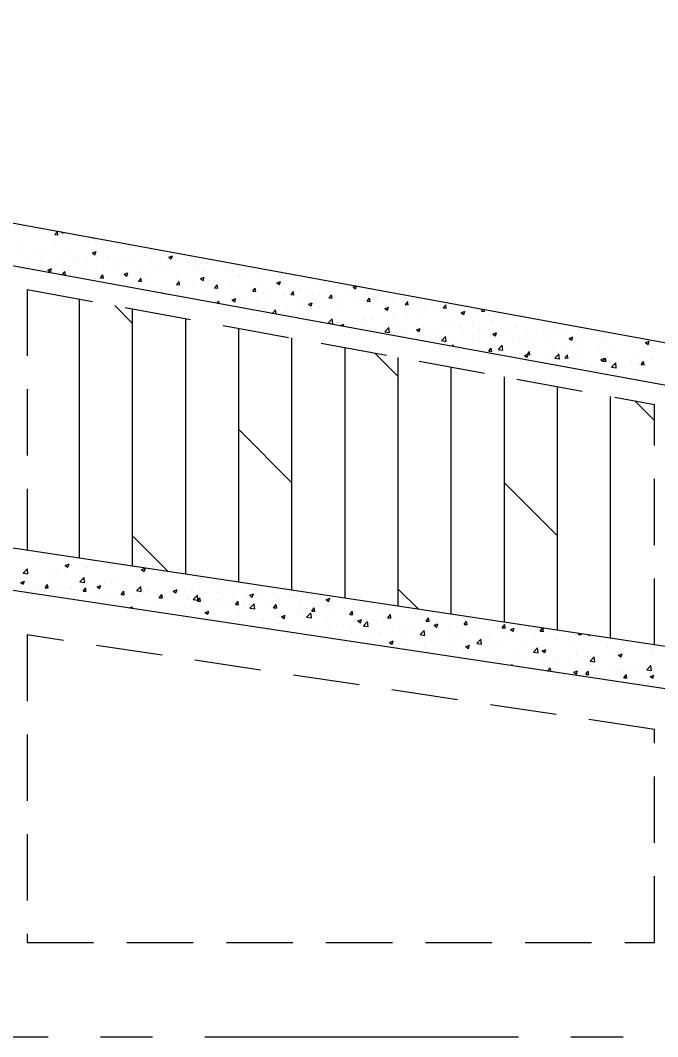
# Model space of a CAD drawing. Header units: millimetres. Extents: x 115500 to 206800, y -6300 to 53700.
# Drawn here: x 164817 to 167865, y 38500 to 43358 of the extents above; entities that cross this region are included whole.
import ezdxf

# ---------------------------------------------------------------- set-up
doc = ezdxf.new("R2010")
doc.units = ezdxf.units.MM
doc.linetypes.add('HIDDEN2', pattern=[4.7625, 3.175, -1.5875])
doc.linetypes.add('HT_Grid$0$CENTER2', pattern=[1.125, 0.75, -0.125, 0.125, -0.125])
doc.layers.get('Defpoints').update_dxf_attribs({"color": 151, "lineweight": 9})
for name, color, linetype, lineweight in [('HT_Dim Grid$0$NDC_S_DIM', 1, 'Continuous', 15), ('HT_Grid$0$NDC_S_AXIS', 5, 'HT_Grid$0$CENTER2', 13), ('NDC_S_BEAM', 3, 'HIDDEN2', 20), ('NDC_S_HATCH MATERIAL', 8, 'Continuous', 13), ('NDC_S_SLAB', 2, 'Continuous', 20)]:
    doc.layers.add(name, color=color, linetype=linetype, lineweight=lineweight)
doc.styles.add('HT_Dim Grid$0$NDC_DIM', font='', dxfattribs={"width": 0.75})
doc.styles.get('HT_Dim Grid$0$NDC_DIM').set_extended_font_data('Dotum')
doc.dimstyles.new('HT_Dim Grid$0$NDC_dim_150', dxfattribs={"dimscale": 150, "dimtxt": 2.5, "dimasz": 1.5, "dimexe": 1.5, "dimexo": 2.5, "dimgap": 1, "dimtad": 1, "dimdec": 0, "dimzin": 0, "dimdsep": 46, "dimtxsty": 'HT_Dim Grid$0$NDC_DIM', "dimblk": 'HT_Dim Grid$0$DIMMARK', "dimcen": 0.09, "dimdle": 1.2, "dimclrd": 1, "dimclre": 1, "dimclrt": 3, "dimadec": 0, "dimazin": 0, "dimtfac": 1, "dimtdec": 0, "dimtix": 1, "dimtofl": 0, "dimtmove": 0, "dimatfit": 3, "dimfxl": 8, "dimfxlon": 1, "dimtolj": 1, "dimtzin": 0, "dimarcsym": 0})

# ---------------------------------------------------------------- blocks, each defined once
blk = doc.blocks.new('HT_Dim Grid$0$DIMMARK')
at = {"layer": 'HT_Dim Grid$0$NDC_S_DIM', "color": 1}
blk.add_line((-1.5, 0), (1, 0), dxfattribs=at)
at = {"layer": 'HT_Dim Grid$0$NDC_S_DIM', "color": 2, "const_width": 0.1}
blk.add_lwpolyline([(-0.424, -0.424), (0.424, 0.424)], dxfattribs=at)
blk = doc.blocks.new('*D52')
at = {"layer": 'Defpoints', "color": 0, "ltscale": 200, "transparency": 16777216}
for p in [(191600, 51300), (130700, 38500), (191600, 38500)]:
    blk.add_point(p, dxfattribs=at)
at = {"layer": 'HT_Dim Grid$0$NDC_S_DIM', "color": 1, "lineweight": -2, "ltscale": 200, "transparency": 16777216}
for p, q in [((130700, 50100), (130700, 51525)), ((191600, 50100), (191600, 51525)), ((130925, 51300), (191375, 51300))]:
    blk.add_line(p, q, dxfattribs=at)
at = {"layer": 'HT_Dim Grid$0$NDC_S_DIM', "color": 1, "lineweight": -2, "ltscale": 200, "transparency": 16777216, "xscale": 225, "yscale": 225, "zscale": 225, "rotation": 180}
blk.add_blockref('HT_Dim Grid$0$DIMMARK', (130700, 51300), dxfattribs=at)
at = {"layer": 'HT_Dim Grid$0$NDC_S_DIM', "color": 1, "lineweight": -2, "ltscale": 200, "transparency": 16777216, "xscale": 225, "yscale": 225, "zscale": 225}
blk.add_blockref('HT_Dim Grid$0$DIMMARK', (191600, 51300), dxfattribs=at)
at = {"layer": 'HT_Dim Grid$0$NDC_S_DIM', "color": 3, "ltscale": 200, "transparency": 16777216, "insert": (161150, 51637.8), "char_height": 375, "attachment_point": 5, "style": 'HT_Dim Grid$0$NDC_DIM'}
blk.add_mtext('\\A1;60900', dxfattribs=at)
blk = doc.blocks.new('*D56')
at = {"layer": 'Defpoints', "color": 0, "ltscale": 200, "transparency": 16777216}
for p in [(171550, 50100), (161150, 38500), (171550, 38500)]:
    blk.add_point(p, dxfattribs=at)
at = {"layer": 'HT_Dim Grid$0$NDC_S_DIM', "color": 1, "lineweight": -2, "ltscale": 200, "transparency": 16777216}
for p, q in [((161150, 48900), (161150, 50325)), ((171550, 48900), (171550, 50325)), ((161375, 50100), (171325, 50100))]:
    blk.add_line(p, q, dxfattribs=at)
at = {"layer": 'HT_Dim Grid$0$NDC_S_DIM', "color": 1, "lineweight": -2, "ltscale": 200, "transparency": 16777216, "xscale": 225, "yscale": 225, "zscale": 225, "rotation": 180}
blk.add_blockref('HT_Dim Grid$0$DIMMARK', (161150, 50100), dxfattribs=at)
at = {"layer": 'HT_Dim Grid$0$NDC_S_DIM', "color": 1, "lineweight": -2, "ltscale": 200, "transparency": 16777216, "xscale": 225, "yscale": 225, "zscale": 225}
blk.add_blockref('HT_Dim Grid$0$DIMMARK', (171550, 50100), dxfattribs=at)
at = {"layer": 'HT_Dim Grid$0$NDC_S_DIM', "color": 3, "ltscale": 200, "transparency": 16777216, "insert": (166350, 50437.8), "char_height": 375, "attachment_point": 5, "style": 'HT_Dim Grid$0$NDC_DIM'}
blk.add_mtext('\\A1;10400', dxfattribs=at)

msp = doc.modelspace()

# ---------------------------------------------------------------- linework, layer by layer
at = {"layer": 'HT_Grid$0$NDC_S_AXIS', "ltscale": 2000}
msp.add_line((120700, 38500), (201600, 38500), dxfattribs=at)
at = {"layer": 'NDC_S_BEAM', "ltscale": 100}
for p, q in [((164850, 42071.6), (164850, 40825)), ((164850, 42071.6), (167850, 41522.5)), ((167850, 40373.1), (167850, 41522.5)), ((164850, 40420.5), (164850, 38950)), ((167850, 39968.6), (164850, 40420.5)), ((167850, 38950), (167850, 39968.6)), ((164850, 38950), (167850, 38950))]:
    msp.add_line(p, q, dxfattribs=at)
at = {"layer": 'NDC_S_HATCH MATERIAL', "linetype": 'Continuous', "ltscale": 100}
for p, q in [((164858.6, 42369.3), (164858.6, 42369.3)), ((164890.3, 42360.9), (164890.3, 42360.9)), ((164982.5, 42333.9), (164994.8, 42348.5)), ((164982.5, 42333.9), (164997.7, 42332.6)), ((164997.3, 42332.5), (164994.4, 42348.4)), ((165013.2, 42346.7), (165022.7, 42340.3)), ((165022.7, 42340.3), (165024.2, 42344.7)), ((165055.5, 42329.7), (165055.5, 42329.7)), ((165164.7, 42317.9), (165165.4, 42318.8)), ((165164.7, 42317.9), (165175.6, 42317)), ((164828.4, 42281.7), (164828.4, 42281.7)), ((164887.1, 42269.1), (164887.1, 42269.1)), ((164923.6, 42310.6), (164923.6, 42310.6)), ((164976.5, 42307.1), (164976.5, 42307.1)), ((164983.3, 42281.8), (164983.3, 42281.8)), ((165143.7, 42302.9), (165143.7, 42302.9)), ((165311.1, 42279.3), (165311.1, 42279.3)), ((164823.5, 42260.7), (164823.5, 42260.7)), ((164920.5, 42226.1), (164920.5, 42226.1)), ((164944.7, 42233.7), (164944.7, 42233.7)), ((165052.4, 42245.1), (165052.4, 42245.1)), ((165080.3, 42228), (165080.3, 42228)), ((165161.7, 42246.7), (165179.5, 42253.5)), ((165161.7, 42246.6), (165174.3, 42238.1)), ((165174.3, 42238.1), (165179.4, 42253.4)), ((165182.8, 42263), (165182.8, 42263)), ((165215.9, 42222.3), (165215.9, 42222.3)), ((165236.7, 42223.7), (165236.7, 42223.7)), ((165397.1, 42244.9), (165397.1, 42244.9)), ((165410.5, 42231.8), (165410.5, 42231.8)), ((165460.7, 42253.2), (165460.7, 42253.2)), ((165526.7, 42226.3), (165544.5, 42233.2)), ((165526.7, 42226.2), (165539.3, 42217.7)), ((165539.3, 42217.7), (165544.5, 42233.1)), ((165570.4, 42231.6), (165570.4, 42231.6)), ((164862.7, 42205.4), (164862.7, 42205.4)), ((164916.5, 42181.6), (164916.5, 42181.6)), ((164948.3, 42164.8), (164966.1, 42171.6)), ((164960.9, 42156.1), (164966, 42171.5)), ((164998.3, 42199.6), (164998.3, 42199.6)), ((165076.9, 42202.7), (165076.9, 42202.7)), ((165114.2, 42181), (165114.2, 42181)), ((165133.8, 42193.9), (165133.8, 42193.9)), ((165140.5, 42211.1), (165140.5, 42211.1)), ((165179.8, 42178.4), (165179.8, 42178.4)), ((165262.3, 42206.4), (165262.3, 42206.4)), ((165269.4, 42188.2), (165269.4, 42188.2)), ((165308.1, 42194.7), (165308.1, 42194.7)), ((165351.5, 42216.6), (165351.5, 42216.6)), ((165405, 42182.4), (165405, 42182.4)), ((165440, 42213.8), (165440, 42213.8)), ((165471.3, 42176), (165471.3, 42176)), ((165487.1, 42210.8), (165487.1, 42210.8)), ((165540.6, 42176.7), (165540.6, 42176.7)), ((165619.4, 42201.5), (165619.4, 42201.5)), ((165622.7, 42205.1), (165622.7, 42205.1)), ((165650.5, 42186.8), (165650.5, 42186.8)), ((165676.2, 42171), (165676.2, 42171)), ((165714.1, 42195.2), (165714.1, 42195.2)), ((165758.2, 42199.4), (165758.2, 42199.4)), ((165827.5, 42182.4), (165827.5, 42182.4)), ((164948.2, 42164.7), (164960.9, 42156.1)), ((164966.1, 42155.5), (164966.1, 42155.5)), ((165017.8, 42142.8), (165030, 42157.4)), ((165017.8, 42142.8), (165032.9, 42141.5)), ((165032.6, 42141.4), (165029.6, 42157.3)), ((165049.3, 42160.6), (165049.3, 42160.6)), ((165169.9, 42123.6), (165169.9, 42123.6)), ((165175.1, 42125.2), (165175.1, 42125.2)), ((165199.9, 42126.9), (165212.2, 42141.5)), ((165199.9, 42126.9), (165215.1, 42125.6)), ((165214.7, 42125.5), (165211.8, 42141.4)), ((165313.3, 42144.4), (165331.1, 42151.2)), ((165313.3, 42144.3), (165325.9, 42135.8)), ((165323.2, 42150.6), (165323.2, 42150.6)), ((165325.9, 42135.8), (165331.1, 42151.1)), ((165330.3, 42144.7), (165330.3, 42144.7)), ((165382.1, 42111), (165394.4, 42125.5)), ((165393.9, 42153.1), (165393.9, 42153.1)), ((165396.9, 42109.5), (165394, 42125.5)), ((165436.9, 42129.2), (165436.9, 42129.2)), ((165490.1, 42165.7), (165490.1, 42165.7)), ((165567.3, 42147.1), (165567.3, 42147.1)), ((165678.3, 42124), (165690.9, 42115.4)), ((165678.4, 42124.1), (165696.1, 42130.9)), ((165690.9, 42115.4), (165696.1, 42130.8)), ((165695.6, 42163.3), (165695.6, 42163.3)), ((165811.8, 42165.3), (165811.8, 42165.3)), ((165864.6, 42138), (165864.6, 42138)), ((165903.8, 42128.8), (165903.8, 42128.8)), ((165947.4, 42159.5), (165947.4, 42159.5)), ((165967.4, 42137.2), (165967.4, 42137.2)), ((166012.7, 42163.4), (166012.7, 42163.4)), ((166063.6, 42149.9), (166063.6, 42149.9)), ((166083.1, 42132), (166083.1, 42132)), ((165305, 42110.2), (165305, 42110.2)), ((165382.1, 42110.9), (165397.3, 42109.6)), ((165436.5, 42081.7), (165436.5, 42081.7)), ((165564.3, 42095), (165576.6, 42109.6)), ((165564.3, 42095), (165579.5, 42093.7)), ((165568.3, 42087.2), (165568.3, 42087.2)), ((165572.1, 42076), (165572.1, 42076)), ((165579.1, 42093.6), (165576.2, 42109.5)), ((165583.6, 42086.7), (165583.6, 42086.7)), ((165647.2, 42095), (165647.2, 42095)), ((165692.5, 42078.8), (165692.5, 42078.8)), ((165716.4, 42112.6), (165716.4, 42112.6)), ((165743.4, 42107.7), (165743.4, 42107.7)), ((165746.5, 42079.1), (165758.7, 42093.7)), ((165746.5, 42079.1), (165761.7, 42077.7)), ((165761.3, 42077.7), (165758.4, 42093.6)), ((165824.4, 42097.8), (165824.4, 42097.8)), ((165928.7, 42063.1), (165940.9, 42077.7)), ((165943.5, 42061.7), (165940.5, 42077.7)), ((165954.8, 42115.7), (165954.8, 42115.7)), ((166043.3, 42103.6), (166056, 42095.1)), ((166043.4, 42103.7), (166061.2, 42110.6)), ((166056, 42095.1), (166061.1, 42110.5)), ((166220.8, 42079.2), (166220.8, 42079.2)), ((166317, 42091.8), (166317, 42091.8)), ((166342.4, 42084.3), (166342.4, 42084.3)), ((166408.4, 42083.4), (166422.5, 42088.8)), ((166408.4, 42083.3), (166421, 42074.8)), ((166421, 42074.8), (166425.5, 42088.2)), ((165100, 40787.3), (165100, 42025.8)), ((165493.5, 42055.5), (165495.7, 42057.8)), ((165496, 42055), (165495.7, 42057.8)), ((165564.2, 42062.5), (165564.2, 42062.5)), ((165707.7, 42070.3), (165707.7, 42070.3)), ((165830, 42021.8), (165847.8, 42028.6)), ((165837, 42028.6), (165837, 42028.6)), ((165842.6, 42013.2), (165847.7, 42028.5)), ((165843.3, 42064.5), (165843.3, 42064.5)), ((165900.6, 42037), (165900.6, 42037)), ((165928.7, 42063.1), (165943.9, 42061.8)), ((165951.8, 42031.2), (165951.8, 42031.2)), ((165978.9, 42058.8), (165978.9, 42058.8)), ((165996.8, 42049.7), (165996.8, 42049.7)), ((166080.1, 42047.4), (166080.1, 42047.4)), ((166110.9, 42047.2), (166123.1, 42061.8)), ((166110.9, 42047.2), (166126, 42045.9)), ((166114.5, 42053.1), (166114.5, 42053.1)), ((166125.7, 42045.8), (166122.7, 42061.7)), ((166150.3, 42037.3), (166150.3, 42037.3)), ((166157.2, 42070.8), (166157.2, 42070.8)), ((166212, 42066.5), (166212, 42066.5)), ((166250.1, 42047.3), (166250.1, 42047.3)), ((166293, 42031.3), (166305.3, 42045.9)), ((166293, 42031.3), (166308.2, 42029.9)), ((166298.5, 42062.7), (166298.5, 42062.7)), ((166307.9, 42029.9), (166304.9, 42045.8)), ((166385.7, 42041.6), (166385.7, 42041.6)), ((166475.2, 42015.3), (166487.5, 42029.9)), ((166490, 42013.9), (166487.1, 42029.8)), ((166507.5, 42032.4), (166507.5, 42032.4)), ((166521.3, 42035.9), (166521.3, 42035.9)), ((166570.4, 42033.8), (166570.4, 42033.8)), ((166599.5, 42035.1), (166599.5, 42035.1)), ((166656.8, 42030.2), (166656.8, 42030.2)), ((165353.9, 41909.9), (165268.9, 41994.9)), ((165354, 40749.1), (165354, 41979.4)), ((165758.4, 42007), (165766.8, 42015.8)), ((165768, 42005.2), (165766.7, 42015.8)), ((165821.3, 42013.3), (165821.3, 42013.3)), ((165829.9, 42021.7), (165842.6, 42013.2)), ((166002.2, 42011.9), (166002.2, 42011.9)), ((166154, 41979), (166154, 41979)), ((166195, 42001.5), (166212.8, 42008.3)), ((166195, 42001.4), (166207.6, 41992.8)), ((166207.6, 41992.8), (166212.7, 42008.2)), ((166208.9, 41981.9), (166208.9, 41981.9)), ((166211.2, 41981.5), (166211.2, 41981.5)), ((166250.2, 41991.6), (166250.2, 41991.6)), ((166339.3, 41999.8), (166339.3, 41999.8)), ((166359.3, 42007), (166359.3, 42007)), ((166410.6, 42012.8), (166410.6, 42012.8)), ((166467.6, 42016.1), (166467.6, 42016.1)), ((166474.2, 42021.1), (166474.2, 42021.1)), ((166475.2, 42015.3), (166490.4, 42014)), ((166560, 41981.1), (166577.8, 41987.9)), ((166560, 41981), (166572.6, 41972.5)), ((166572.6, 41972.5), (166577.8, 41987.8)), ((166657.4, 41999.4), (166669.7, 42014)), ((166657.4, 41999.4), (166672.6, 41998)), ((166672.2, 41998), (166669.3, 42013.9)), ((166839.6, 41983.4), (166851.8, 41998)), ((166839.6, 41983.4), (166854.8, 41982.1)), ((166854.4, 41982), (166851.5, 41998)), ((166855.1, 41984.7), (166855.1, 41984.7)), ((166900.7, 41994.4), (166900.7, 41994.4)), ((167021.8, 41967.5), (167030.2, 41977.5)), ((167036.6, 41966.1), (167034.6, 41976.7)), ((165608, 40710.8), (165608, 41932.9)), ((166023.3, 41958.5), (166037.9, 41973.7)), ((166039.9, 41955.5), (166037.8, 41973.7)), ((166063.1, 41956.1), (166063.1, 41956.1)), ((166077, 41962.9), (166077, 41962.9)), ((166090.4, 41970.6), (166090.4, 41970.6)), ((166289.2, 41911.1), (166309, 41931.7)), ((166311.7, 41907.6), (166308.9, 41931.7)), ((166464.5, 41931.5), (166464.5, 41931.5)), ((166503.6, 41933.6), (166503.6, 41933.6)), ((166596.4, 41950.5), (166596.4, 41950.5)), ((166604.5, 41943.5), (166604.5, 41943.5)), ((166664, 41954.7), (166664, 41954.7)), ((166726.8, 41968.4), (166726.8, 41968.4)), ((166727.6, 41963.1), (166727.6, 41963.1)), ((166752.6, 41968.9), (166752.6, 41968.9)), ((166823.8, 41975.8), (166823.8, 41975.8)), ((166925, 41960.7), (166937.7, 41952.2)), ((166925.1, 41960.8), (166942.8, 41967.6)), ((166937.6, 41952.2), (166942.8, 41967.5)), ((167021.8, 41967.5), (167037, 41966.2)), ((167114.4, 41937.1), (167114.4, 41937.1)), ((167237.6, 41938.9), (167237.6, 41938.9)), ((165862, 40672.6), (165862, 41886.4)), ((166289.1, 41911.2), (166311.7, 41907.7)), ((166336.2, 41915.2), (166336.2, 41915.2)), ((166336.2, 41911.8), (166336.2, 41911.8)), ((166343.8, 41912.6), (166343.8, 41912.6)), ((166346.9, 41899.3), (166364.4, 41906)), ((166361.2, 41896.7), (166364.4, 41905.9)), ((166407.4, 41921), (166407.4, 41921)), ((166456.3, 41918.1), (166456.3, 41918.1)), ((166471.8, 41906.1), (166471.8, 41906.1)), ((166560.3, 41869), (166580.1, 41889.7)), ((166582.8, 41865.5), (166580, 41889.6)), ((166607.4, 41900.4), (166607.4, 41900.4)), ((166711.6, 41878.9), (166729.4, 41885.7)), ((166723.8, 41883.9), (166723.8, 41883.9)), ((166724.2, 41870.2), (166729.4, 41885.6)), ((166743, 41894.6), (166743, 41894.6)), ((166852.1, 41900.1), (166852.1, 41900.1)), ((166878.6, 41888.9), (166878.6, 41888.9)), ((166917.4, 41896.7), (166917.4, 41896.7)), ((166980.9, 41905.1), (166980.9, 41905.1)), ((166984, 41919.2), (166984, 41919.2)), ((167014.2, 41883.2), (167014.2, 41883.2)), ((167077.1, 41917.7), (167077.1, 41917.7)), ((167186.5, 41893.7), (167186.5, 41893.7)), ((167334.6, 41919.1), (167334.6, 41919.1)), ((167371.5, 41887.8), (167371.5, 41887.8)), ((167490.9, 41880.8), (167490.9, 41880.8)), ((166116, 40634.3), (166116, 41839.9)), ((166525.3, 41872), (166525.3, 41872)), ((166560.2, 41869.2), (166582.8, 41865.7)), ((166593.3, 41866), (166593.3, 41866)), ((166597.2, 41854.6), (166597.2, 41854.6)), ((166660.7, 41862.9), (166660.7, 41862.9)), ((166660.9, 41866.2), (166660.9, 41866.2)), ((166711.6, 41878.8), (166724.2, 41870.2)), ((166756.9, 41875.6), (166756.9, 41875.6)), ((166796.5, 41860.5), (166796.5, 41860.5)), ((166831.4, 41827), (166851.1, 41847.6)), ((166853.9, 41823.5), (166851.1, 41847.6)), ((166890.2, 41842.8), (166890.2, 41842.8)), ((166932.1, 41854.8), (166932.1, 41854.8)), ((166980.9, 41834.6), (166980.9, 41834.6)), ((167038.4, 41868.2), (167038.4, 41868.2)), ((167067.7, 41849.1), (167067.7, 41849.1)), ((167076.6, 41858.4), (167089.3, 41849.9)), ((167076.7, 41858.5), (167094.5, 41865.3)), ((167089.3, 41849.9), (167094.4, 41865.2)), ((167111.3, 41852.5), (167111.3, 41852.5)), ((167149.7, 41877.4), (167149.7, 41877.4)), ((167170.7, 41838.7), (167170.7, 41838.7)), ((167203.3, 41843.3), (167203.3, 41843.3)), ((167234.3, 41847.1), (167234.3, 41847.1)), ((167239.6, 41868.8), (167239.6, 41868.8)), ((167247.4, 41837.9), (167247.4, 41837.9)), ((167285.3, 41871.7), (167285.3, 41871.7)), ((167330.5, 41859.7), (167330.5, 41859.7)), ((167338.9, 41837.6), (167338.9, 41837.6)), ((167395.5, 41863.3), (167395.5, 41863.3)), ((167420.9, 41866), (167420.9, 41866)), ((167441.7, 41838.2), (167459.5, 41845)), ((167441.7, 41838.1), (167454.3, 41829.5)), ((167454.3, 41829.5), (167459.4, 41844.9)), ((167474.5, 41831.9), (167474.5, 41831.9)), ((167556.5, 41860.3), (167556.5, 41860.3)), ((167627.1, 41837.4), (167627.1, 41837.4)), ((167692.1, 41854.5), (167692.1, 41854.5)), ((167807.9, 41831.2), (167807.9, 41831.2)), ((166370, 40596), (166370, 41793.4)), ((166831.3, 41827.1), (166853.9, 41823.6)), ((166849, 41815.6), (166849, 41815.6)), ((166882.3, 41801.3), (166887.1, 41807)), ((166887.9, 41800.3), (166886.7, 41806.9)), ((166914.1, 41804.9), (166914.1, 41804.9)), ((167010.3, 41817.6), (167010.3, 41817.6)), ((167057, 41776.4), (167069.3, 41791)), ((167071.8, 41775), (167068.9, 41791)), ((167099.2, 41812.5), (167099.2, 41812.5)), ((167102.4, 41784.9), (167122.2, 41805.6)), ((167102.4, 41785.1), (167125, 41781.6)), ((167124.9, 41781.4), (167122.1, 41805.6)), ((167236.5, 41784.2), (167236.5, 41784.2)), ((167368.4, 41803.3), (167368.4, 41803.3)), ((167487.7, 41789), (167487.7, 41789)), ((167498.9, 41821.1), (167498.9, 41821.1)), ((167583.9, 41801.7), (167583.9, 41801.7)), ((167610.1, 41826.1), (167610.1, 41826.1)), ((167640.6, 41799.8), (167640.6, 41799.8)), ((167744.3, 41822.8), (167744.3, 41822.8)), ((167745.7, 41820.4), (167745.7, 41820.4)), ((167788.8, 41825.3), (167788.8, 41825.3)), ((167806.7, 41817.8), (167824.5, 41824.7)), ((167806.7, 41817.7), (167819.3, 41809.2)), ((167819.3, 41809.2), (167824.5, 41824.6)), ((166623.9, 41655.9), (166512.6, 41767.3)), ((166624, 40557.8), (166624, 41746.9)), ((167057, 41776.4), (167072.2, 41775.1)), ((167108.2, 41768), (167108.2, 41768)), ((167228.2, 41756.1), (167240.9, 41747.6)), ((167228.3, 41756.2), (167246.1, 41763.1)), ((167234.8, 41742.6), (167234.8, 41742.6)), ((167239.2, 41760.5), (167251.5, 41775.1)), ((167239.2, 41760.5), (167254.4, 41759.2)), ((167240.9, 41747.6), (167246, 41763)), ((167254, 41759.1), (167251.1, 41775)), ((167263.7, 41759.5), (167263.7, 41759.5)), ((167344.4, 41749), (167344.4, 41749)), ((167370.4, 41736.9), (167370.4, 41736.9)), ((167373.5, 41742.9), (167393.3, 41763.5)), ((167373.5, 41743), (167396, 41739.5)), ((167396, 41739.4), (167393.2, 41763.5)), ((167421.4, 41744.6), (167433.6, 41759.2)), ((167421.4, 41744.6), (167436.6, 41743.2)), ((167424.1, 41780.7), (167424.1, 41780.7)), ((167436.2, 41743.2), (167433.3, 41759.1)), ((167492.5, 41774.4), (167492.5, 41774.4)), ((167495.8, 41736.6), (167495.8, 41736.6)), ((167593.3, 41735.9), (167611.1, 41742.7)), ((167593.3, 41735.8), (167605.9, 41727.3)), ((167603.6, 41728.6), (167615.8, 41743.2)), ((167605.9, 41727.3), (167611.1, 41742.6)), ((167618.4, 41727.2), (167615.4, 41743.1)), ((167624.1, 41752.8), (167624.1, 41752.8)), ((167756, 41771.9), (167756, 41771.9)), ((167837.3, 41743.7), (167837.3, 41743.7)), ((166878, 40519.5), (166878, 41700.4)), ((167365.3, 41718.7), (167365.3, 41718.7)), ((167506, 41731.2), (167506, 41731.2)), ((167517.1, 41701.5), (167517.1, 41701.5)), ((167603.6, 41728.6), (167618.8, 41727.3)), ((167641.6, 41725.4), (167641.6, 41725.4)), ((167644.5, 41701), (167667.1, 41697.5)), ((167644.6, 41700.9), (167664.4, 41721.5)), ((167667.1, 41697.4), (167664.3, 41721.5)), ((167677.5, 41722.6), (167677.5, 41722.6)), ((167741.1, 41731), (167741.1, 41731)), ((167752.9, 41687.3), (167752.9, 41687.3)), ((167777.2, 41719.7), (167777.2, 41719.7)), ((167785.8, 41712.7), (167798, 41727.3)), ((167785.8, 41712.7), (167800.9, 41711.4)), ((167800.6, 41711.3), (167797.6, 41727.2)), ((167132, 40481.3), (167132, 41653.9)), ((167621, 41668.3), (167621, 41668.3)), ((167762.1, 41640.2), (167762.7, 41640.5)), ((167762.6, 41640.2), (167762.7, 41640.4)), ((167770.5, 41643.5), (167770.5, 41643.5)), ((167778.3, 41673.7), (167778.3, 41673.7)), ((167386, 40443), (167386, 41607.4)), ((167640, 40404.7), (167640, 41560.9)), ((167850, 41445.9), (167756.2, 41539.7)), ((166115.9, 41147.9), (165861.9, 41401.9)), ((167385.9, 40893.9), (167131.9, 41147.9)), ((165524.5, 40723.4), (165353.9, 40893.9)), ((164868, 40788.6), (164868, 40788.6)), ((164874.8, 40805.3), (164874.8, 40805.3)), ((164875.8, 40787.8), (164875.8, 40787.8)), ((164936.6, 40787.2), (164936.6, 40787.2)), ((165072.1, 40781.5), (165072.1, 40781.5)), ((164831, 40716.1), (164853.6, 40712.6)), ((164831.1, 40716), (164850.9, 40736.6)), ((164853.6, 40712.5), (164850.8, 40736.6)), ((164968.4, 40726.3), (164968.4, 40726.3)), ((164996.8, 40723.1), (164996.8, 40723.1)), ((165032, 40734.7), (165032, 40734.7)), ((165032.3, 40752.8), (165050.1, 40759.7)), ((165032.3, 40752.7), (165044.9, 40744.2)), ((165044.9, 40744.2), (165050.1, 40759.6)), ((165120.9, 40724.3), (165120.9, 40724.3)), ((165127.2, 40741), (165127.2, 40741)), ((165128.2, 40747.3), (165128.2, 40747.3)), ((165255.5, 40757.3), (165255.5, 40757.3)), ((165269.1, 40749.7), (165269.1, 40749.7)), ((165397.3, 40732.4), (165409.9, 40723.9)), ((165397.4, 40732.5), (165415.1, 40739.3)), ((165409.9, 40723.9), (165415.1, 40739.2)), ((164818.9, 40670.9), (164836.7, 40677.7)), ((164818.9, 40670.8), (164831.5, 40662.3)), ((164824.7, 40673.5), (164824.7, 40673.5)), ((164831.5, 40662.3), (164836.6, 40677.6)), ((164864.9, 40704.1), (164864.9, 40704.1)), ((164972.8, 40698.9), (164972.8, 40698.9)), ((165102.1, 40674.1), (165124.7, 40670.6)), ((165102.2, 40673.9), (165122, 40694.6)), ((165124.7, 40670.4), (165121.9, 40694.6)), ((165221.7, 40668.3), (165221.7, 40668.3)), ((165252.5, 40672.7), (165252.5, 40672.7)), ((165285.3, 40676.6), (165285.3, 40676.6)), ((165381.5, 40689.3), (165381.5, 40689.3)), ((165384.4, 40691.8), (165384.4, 40691.8)), ((165514.8, 40709.6), (165514.8, 40709.6)), ((165541.9, 40710.4), (165541.9, 40710.4)), ((165703, 40674.5), (165703, 40674.5)), ((164887.1, 40657.4), (164887.1, 40657.4)), ((164901.6, 40626.1), (164901.6, 40626.1)), ((164935.3, 40646.3), (164947.6, 40660.8)), ((164935.3, 40646.2), (164950.5, 40644.9)), ((164940.6, 40623.3), (164940.6, 40623.3)), ((164950.1, 40644.9), (164947.2, 40660.8)), ((164965.1, 40634.5), (164965.1, 40634.5)), ((164993.7, 40638.6), (164993.7, 40638.6)), ((165022.7, 40651.7), (165022.7, 40651.7)), ((165061.3, 40647.1), (165061.3, 40647.1)), ((165076.2, 40617.6), (165076.2, 40617.6)), ((165117.5, 40630.3), (165129.8, 40644.9)), ((165117.5, 40630.3), (165132.7, 40629)), ((165124.2, 40656.5), (165124.2, 40656.5)), ((165132.3, 40628.9), (165129.4, 40644.8)), ((165158.3, 40645.9), (165158.3, 40645.9)), ((165183.9, 40650.6), (165201.7, 40657.4)), ((165183.9, 40650.5), (165196.5, 40641.9)), ((165196.5, 40641.9), (165201.7, 40657.3)), ((165293.9, 40640.2), (165293.9, 40640.2)), ((165299.7, 40614.4), (165311.9, 40629)), ((165314.5, 40613), (165311.6, 40628.9)), ((165373.2, 40632), (165395.8, 40628.5)), ((165373.3, 40631.9), (165393, 40652.5)), ((165395.8, 40628.4), (165393, 40652.5)), ((165406.7, 40623.6), (165406.7, 40623.6)), ((165429.5, 40634.5), (165429.5, 40634.5)), ((165511.7, 40625.1), (165511.7, 40625.1)), ((165538.7, 40618.6), (165538.7, 40618.6)), ((165548.9, 40630.1), (165561.6, 40621.6)), ((165549, 40630.2), (165566.8, 40637)), ((165554.8, 40649), (165554.8, 40649)), ((165561.6, 40621.6), (165566.7, 40637)), ((165565, 40628.8), (165565, 40628.8)), ((165634.9, 40631.3), (165634.9, 40631.3)), ((165640, 40641.4), (165640, 40641.4)), ((165700.6, 40623), (165700.6, 40623)), ((165763.8, 40618.7), (165763.8, 40618.7)), ((165771.9, 40660.4), (165771.9, 40660.4)), ((165795.3, 40652.4), (165795.3, 40652.4)), ((165836.2, 40617.3), (165836.2, 40617.3)), ((165858.9, 40660.8), (165858.9, 40660.8)), ((165912, 40644.1), (165912, 40644.1)), ((165914, 40609.9), (165931.8, 40616.7)), ((165926.6, 40601.3), (165931.7, 40616.6)), ((166720.6, 40543.2), (166623.9, 40639.9)), ((165211.8, 40611.8), (165211.8, 40611.8)), ((165218.5, 40576.5), (165218.5, 40576.5)), ((165249.4, 40588.2), (165249.4, 40588.2)), ((165258.6, 40598.2), (165258.6, 40598.2)), ((165299.7, 40614.4), (165314.9, 40613)), ((165314.7, 40589.1), (165314.7, 40589.1)), ((165347.4, 40606.1), (165347.4, 40606.1)), ((165381.3, 40607.2), (165381.3, 40607.2)), ((165467.6, 40567.9), (165467.6, 40567.9)), ((165475.1, 40610.2), (165475.1, 40610.2)), ((165481.9, 40598.4), (165494.1, 40613)), ((165481.9, 40598.4), (165497.1, 40597.1)), ((165483, 40600.4), (165483, 40600.4)), ((165496.7, 40597), (165493.8, 40613)), ((165615.7, 40593.3), (165615.7, 40593.3)), ((165618.6, 40594.6), (165618.6, 40594.6)), ((165644.3, 40589.9), (165664.1, 40610.5)), ((165644.3, 40590), (165666.9, 40586.5)), ((165666.8, 40586.3), (165664, 40610.5)), ((165664.1, 40582.5), (165676.3, 40597.1)), ((165664.1, 40582.5), (165679.2, 40581.2)), ((165678.9, 40581.1), (165675.9, 40597)), ((165754.2, 40588.9), (165754.2, 40588.9)), ((165768.8, 40575.8), (165768.8, 40575.8)), ((165846.3, 40566.6), (165858.5, 40581.2)), ((165861.1, 40565.2), (165858.1, 40581.1)), ((165888.3, 40573.2), (165888.3, 40573.2)), ((165889.8, 40583.2), (165889.8, 40583.2)), ((165899.3, 40593.7), (165899.3, 40593.7)), ((165914, 40609.8), (165926.6, 40601.3)), ((165915.4, 40547.8), (165935.2, 40568.4)), ((165937.9, 40544.3), (165935.1, 40568.4)), ((165971.8, 40611.6), (165971.8, 40611.6)), ((166025.4, 40577.5), (166025.4, 40577.5)), ((166027.5, 40610), (166027.5, 40610)), ((166048.7, 40594.4), (166048.7, 40594.4)), ((166107.4, 40605.8), (166107.4, 40605.8)), ((166112.3, 40602.7), (166112.3, 40602.7)), ((166157.1, 40580.7), (166157.1, 40580.7)), ((166161, 40571.7), (166161, 40571.7)), ((166208.5, 40615.4), (166208.5, 40615.4)), ((166243, 40600.1), (166243, 40600.1)), ((166279, 40589.5), (166296.8, 40596.4)), ((166279, 40589.4), (166291.6, 40580.9)), ((166291.6, 40580.9), (166296.8, 40596.3)), ((166378.6, 40594.4), (166378.6, 40594.4)), ((166415.1, 40578.6), (166415.1, 40578.6)), ((165338, 40549.2), (165353.3, 40555.1)), ((165350.7, 40547.3), (165353.3, 40555)), ((165508.6, 40540.5), (165508.6, 40540.5)), ((165568.1, 40531.1), (165568.1, 40531.1)), ((165636.9, 40556.8), (165636.9, 40556.8)), ((165700.5, 40527.9), (165713.2, 40519.3)), ((165700.6, 40528), (165718.4, 40534.8)), ((165713.2, 40519.3), (165718.3, 40534.7)), ((165728.5, 40552.2), (165728.5, 40552.2)), ((165792.1, 40560.6), (165792.1, 40560.6)), ((165846.3, 40566.6), (165861.4, 40565.2)), ((165860.8, 40529.8), (165860.8, 40529.8)), ((165915.4, 40547.9), (165937.9, 40544.4)), ((166009, 40555.2), (166009, 40555.2)), ((166024.5, 40525.4), (166024.5, 40525.4)), ((166028.4, 40550.6), (166040.7, 40565.2)), ((166028.4, 40550.6), (166043.6, 40549.3)), ((166043.2, 40549.2), (166040.3, 40565.1)), ((166156.4, 40544.5), (166156.4, 40544.5)), ((166186.5, 40505.8), (166206.3, 40526.4)), ((166209, 40502.3), (166206.2, 40526.4)), ((166210.6, 40534.7), (166222.9, 40549.3)), ((166210.6, 40534.7), (166225.8, 40533.3)), ((166225.4, 40533.3), (166222.5, 40549.2)), ((166286.8, 40562.4), (166286.8, 40562.4)), ((166296.6, 40566), (166296.6, 40566)), ((166302.1, 40536.3), (166302.1, 40536.3)), ((166365.7, 40544.7), (166365.7, 40544.7)), ((166392.8, 40518.7), (166405.1, 40533.3)), ((166392.8, 40518.7), (166408, 40517.4)), ((166407.6, 40517.3), (166404.7, 40533.3)), ((166432.1, 40560.3), (166432.1, 40560.3)), ((166461.9, 40557.4), (166461.9, 40557.4)), ((166567.7, 40554.5), (166567.7, 40554.5)), ((166674.3, 40531), (166674.3, 40531)), ((166739.1, 40530.8), (166739.1, 40530.8)), ((165712.7, 40504.4), (165712.7, 40504.4)), ((165765.7, 40491.3), (165765.7, 40491.3)), ((165785.7, 40488.2), (165785.7, 40488.2)), ((165896.2, 40509.2), (165896.2, 40509.2)), ((165921.3, 40482.5), (165921.3, 40482.5)), ((165981.9, 40494.2), (165981.9, 40494.2)), ((166045.5, 40502.6), (166045.5, 40502.6)), ((166056.9, 40476.7), (166056.9, 40476.7)), ((166065.6, 40507.6), (166083.4, 40514.4)), ((166065.6, 40507.5), (166078.2, 40499)), ((166078.2, 40499), (166083.4, 40514.3)), ((166141.7, 40515.2), (166141.7, 40515.2)), ((166186.4, 40505.9), (166209, 40502.4)), ((166192.5, 40471), (166192.5, 40471)), ((166283.7, 40477.8), (166283.7, 40477.8)), ((166412, 40494.1), (166412, 40494.1)), ((166430.6, 40487.3), (166448.4, 40494.1)), ((166430.6, 40487.2), (166443.2, 40478.7)), ((166442.9, 40480), (166442.9, 40480)), ((166443.2, 40478.7), (166448.4, 40494)), ((166457.6, 40463.7), (166477.4, 40484.4)), ((166480.1, 40460.2), (166477.3, 40484.3)), ((166543.9, 40513.1), (166543.9, 40513.1)), ((166555.5, 40478.3), (166555.5, 40478.3)), ((166575, 40502.8), (166587.2, 40517.4)), ((166575, 40502.8), (166590.2, 40501.5)), ((166589.8, 40501.4), (166586.9, 40517.3)), ((166591, 40505.4), (166591, 40505.4)), ((166619, 40486.7), (166619, 40486.7)), ((166715.2, 40499.3), (166715.2, 40499.3)), ((166757.2, 40486.9), (166769.4, 40501.5)), ((166757.2, 40486.9), (166772.4, 40485.5)), ((166772, 40485.5), (166769, 40501.4)), ((166795.7, 40466.9), (166813.5, 40473.8)), ((166800, 40475.1), (166800, 40475.1)), ((166808.3, 40458.3), (166813.4, 40473.7)), ((166931.5, 40481.7), (166931.5, 40481.7)), ((166939.4, 40470.9), (166951.6, 40485.5)), ((166939.4, 40470.9), (166954.5, 40469.6)), ((166948.1, 40500.5), (166948.1, 40500.5)), ((166954.2, 40469.5), (166951.2, 40485.4)), ((167192.6, 40470.8), (167192.6, 40470.8)), ((166146.6, 40429.1), (166146.6, 40429.1)), ((166153.3, 40459.9), (166153.3, 40459.9)), ((166235.3, 40436.2), (166235.3, 40436.2)), ((166294.7, 40454.5), (166294.7, 40454.5)), ((166298.8, 40444.5), (166298.8, 40444.5)), ((166328.1, 40465.3), (166328.1, 40465.3)), ((166395, 40457.2), (166395, 40457.2)), ((166457.5, 40463.9), (166480.1, 40460.4)), ((166463.6, 40459.5), (166463.6, 40459.5)), ((166503.7, 40424.2), (166503.7, 40424.2)), ((166540.8, 40428.6), (166540.8, 40428.6)), ((166599.2, 40453.8), (166599.2, 40453.8)), ((166651.9, 40449.6), (166651.9, 40449.6)), ((166671.3, 40446.4), (166671.3, 40446.4)), ((166728.6, 40421.7), (166748.4, 40442.3)), ((166728.6, 40421.8), (166751.2, 40418.3)), ((166734.8, 40448.1), (166734.8, 40448.1)), ((166751.2, 40418.2), (166748.4, 40442.3)), ((166795.6, 40466.8), (166808.3, 40458.3)), ((166799.6, 40462.7), (166799.6, 40462.7)), ((166870.4, 40442.4), (166870.4, 40442.4)), ((166872.4, 40428.7), (166872.4, 40428.7)), ((166968.6, 40441.3), (166968.6, 40441.3)), ((167006, 40436.6), (167006, 40436.6)), ((167121.5, 40455), (167133.8, 40469.6)), ((167121.5, 40455), (167136.7, 40453.7)), ((167129, 40462.4), (167129, 40462.4)), ((167136.3, 40453.6), (167133.4, 40469.5)), ((167141.6, 40430.9), (167141.6, 40430.9)), ((167160.7, 40446.6), (167178.5, 40453.4)), ((167160.7, 40446.5), (167173.3, 40438)), ((167173.3, 40438), (167178.4, 40453.3)), ((167187.1, 40431.3), (167187.1, 40431.3)), ((167193.2, 40437), (167193.2, 40437)), ((167277.2, 40425.2), (167277.2, 40425.2)), ((167303.7, 40439), (167315.9, 40453.6)), ((167303.7, 40439), (167318.9, 40437.7)), ((167318.5, 40437.6), (167315.6, 40453.6)), ((167319, 40450.4), (167319, 40450.4)), ((167485.9, 40423.1), (167489.5, 40427.4)), ((167485.9, 40423.1), (167501.1, 40421.8)), ((167500.7, 40421.7), (167500, 40425.8)), ((166355.6, 40398.8), (166355.6, 40398.8)), ((166408.9, 40409.5), (166408.9, 40409.5)), ((166488.6, 40378.1), (166488.6, 40378.1)), ((166552.2, 40386.5), (166552.2, 40386.5)), ((166582.2, 40384.9), (166594.8, 40376.4)), ((166582.3, 40385), (166600, 40391.8)), ((166594.8, 40376.4), (166600, 40391.7)), ((166648.4, 40399.2), (166648.4, 40399.2)), ((166796.5, 40378.1), (166796.5, 40378.1)), ((166808.8, 40420.3), (166808.8, 40420.3)), ((166897, 40386.2), (166897, 40386.2)), ((166928.4, 40397.2), (166928.4, 40397.2)), ((166999.7, 40379.6), (167019.5, 40400.3)), ((166999.7, 40379.8), (167022.3, 40376.3)), ((167022.2, 40376.1), (167019.4, 40400.3)), ((167045.1, 40411.6), (167045.1, 40411.6)), ((167058.8, 40415.1), (167058.8, 40415.1)), ((167222, 40383.3), (167222, 40383.3)), ((167382.4, 40404.4), (167382.4, 40404.4)), ((167412.8, 40419.4), (167412.8, 40419.4)), ((167446, 40412.8), (167446, 40412.8)), ((167446.3, 40383.7), (167446.3, 40383.7)), ((167533.7, 40420.8), (167538.3, 40417.6)), ((167538.3, 40417.6), (167539.1, 40419.9)), ((167548.4, 40413.7), (167548.4, 40413.7)), ((167574.6, 40400), (167574.6, 40400)), ((166668.2, 40361.9), (166668.2, 40361.9)), ((166748.9, 40360.7), (166748.9, 40360.7)), ((166805.6, 40328.5), (166805.6, 40328.5)), ((166901.8, 40341.1), (166901.8, 40341.1)), ((166947.2, 40364.6), (166959.9, 40356)), ((166947.3, 40364.7), (166965.1, 40371.5)), ((166959.9, 40356), (166965, 40371.4)), ((167055.7, 40330.5), (167055.7, 40330.5)), ((167062.2, 40362.3), (167062.2, 40362.3)), ((167125.8, 40370.6), (167125.8, 40370.6)), ((167184, 40346.8), (167184, 40346.8)), ((167270.7, 40337.7), (167293.3, 40334.2)), ((167270.8, 40337.6), (167290.6, 40358.2)), ((167293.3, 40334.1), (167290.5, 40358.2)), ((167312.3, 40344.3), (167330.1, 40351.1)), ((167312.3, 40344.2), (167324.9, 40335.7)), ((167315.9, 40365.8), (167315.9, 40365.8)), ((167324.9, 40335.7), (167330.1, 40351.1)), ((167475.4, 40325.3), (167475.4, 40325.3)), ((167479, 40336.3), (167479, 40336.3)), ((167627.1, 40361.7), (167627.1, 40361.7)), ((167635.8, 40346.4), (167635.8, 40346.4)), ((167677.4, 40324), (167695.1, 40330.8)), ((167689.9, 40315.4), (167695.1, 40330.7)), ((167699.4, 40354.8), (167699.4, 40354.8)), ((167703.5, 40334.5), (167703.5, 40334.5)), ((167795.6, 40367.4), (167795.6, 40367.4)), ((167833.9, 40352.3), (167833.9, 40352.3)), ((167836.1, 40331.4), (167836.1, 40331.4)), ((166925.3, 40312.6), (166925.3, 40312.6)), ((166956.5, 40306.8), (166956.5, 40306.8)), ((167092.1, 40301.1), (167092.1, 40301.1)), ((167155.2, 40283.1), (167155.2, 40283.1)), ((167165.2, 40274), (167169, 40278.5)), ((167169.6, 40273.3), (167168.7, 40278.4)), ((167182.8, 40285.5), (167182.8, 40285.5)), ((167227.7, 40295.4), (167227.7, 40295.4)), ((167312.8, 40281.3), (167312.8, 40281.3)), ((167315.6, 40304.2), (167315.6, 40304.2)), ((167330.9, 40310.9), (167330.9, 40310.9)), ((167363.3, 40289.7), (167363.3, 40289.7)), ((167379.2, 40312.6), (167379.2, 40312.6)), ((167443.3, 40299.1), (167443.3, 40299.1)), ((167498.9, 40283.9), (167498.9, 40283.9)), ((167539.9, 40280.5), (167539.9, 40280.5)), ((167541.8, 40295.7), (167564.4, 40292.2)), ((167541.9, 40295.6), (167561.7, 40316.2)), ((167564.4, 40292.1), (167561.6, 40316.2)), ((167571.6, 40315.4), (167571.6, 40315.4)), ((167634.5, 40278.2), (167634.5, 40278.2)), ((167677.3, 40323.9), (167689.9, 40315.4)), ((167688, 40306), (167688, 40306)), ((167281.3, 40261.3), (167281.3, 40261.3)), ((167339, 40248), (167351.2, 40262.6)), ((167339, 40248), (167354.2, 40246.7)), ((167353.8, 40246.6), (167350.8, 40262.5)), ((167391.8, 40255.1), (167391.8, 40255.1)), ((167416.9, 40255.5), (167416.9, 40255.5)), ((167463.9, 40242.1), (167481.7, 40248.9)), ((167463.9, 40242), (167476.5, 40233.4)), ((167476.5, 40233.4), (167481.7, 40248.8)), ((167521.2, 40232.1), (167533.4, 40246.6)), ((167521.2, 40232), (167536.3, 40230.7)), ((167536, 40230.6), (167533, 40246.6)), ((167552.5, 40249.8), (167552.5, 40249.8)), ((167568.5, 40230.9), (167568.5, 40230.9)), ((167569, 40246.2), (167569, 40246.2)), ((167632.6, 40254.6), (167632.6, 40254.6)), ((167688.1, 40244.1), (167688.1, 40244.1)), ((167700.4, 40249.9), (167700.4, 40249.9)), ((167703.3, 40216.1), (167715.6, 40230.7)), ((167718.1, 40214.7), (167715.2, 40230.6)), ((167728.8, 40267.2), (167728.8, 40267.2)), ((167770.1, 40272.5), (167770.1, 40272.5)), ((167812.9, 40253.7), (167835.5, 40250.1)), ((167813, 40253.5), (167832.7, 40274.1)), ((167823.6, 40238.3), (167823.6, 40238.3)), ((167829, 40221.7), (167846.8, 40228.5)), ((167830.8, 40267.8), (167830.8, 40267.8)), ((167835.5, 40250), (167832.7, 40274.1)), ((167841.6, 40213.1), (167846.7, 40228.4)), ((167703.3, 40216.1), (167718.5, 40214.8)), ((167785, 40217.1), (167785, 40217.1)), ((167822.4, 40188.2), (167822.4, 40188.2)), ((167827.7, 40183.2), (167827.7, 40183.2)), ((167828.9, 40221.6), (167841.6, 40213.1))]:
    msp.add_line(p, q, dxfattribs=at)
at = {"layer": 'NDC_S_SLAB', "ltscale": 10}
for p, q in [((148331.8, 45400), (182587.5, 39130)), ((148313.7, 45200), (179728.3, 39450)), ((173978.7, 39450), (147090.1, 43500)), ((173963.8, 39250), (147075.1, 43300))]:
    msp.add_line(p, q, dxfattribs=at)

# ---------------------------------------------------------------- dimensions: what is measured, and where the dimension line sits
at = {"layer": 'HT_Dim Grid$0$NDC_S_DIM', "ltscale": 200}
for base, p1, p2, picture, middle in [((191600, 51300), (130700, 38500), (191600, 38500), '*D52', (161150, 51637.8)), ((171550, 50100), (161150, 38500), (171550, 38500), '*D56', (166350, 50437.8))]:
    dim = msp.add_linear_dim(base=base, p1=p1, p2=p2, dimstyle='HT_Dim Grid$0$NDC_dim_150', override={"dimtmove": 1}, dxfattribs=at)
    dim.commit()
    dim.dimension.update_dxf_attribs({"geometry": picture, "text_midpoint": middle})

doc.saveas('drawing.dxf')
